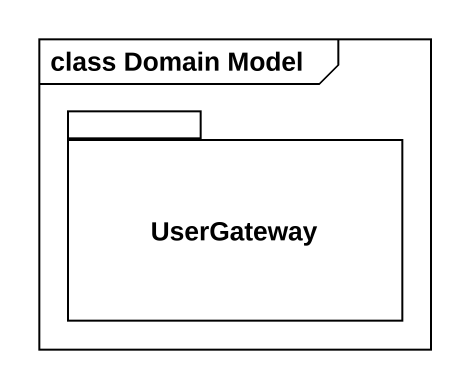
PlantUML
@startuml
mainframe class Domain Model
package UserGateway {
}
@enduml
